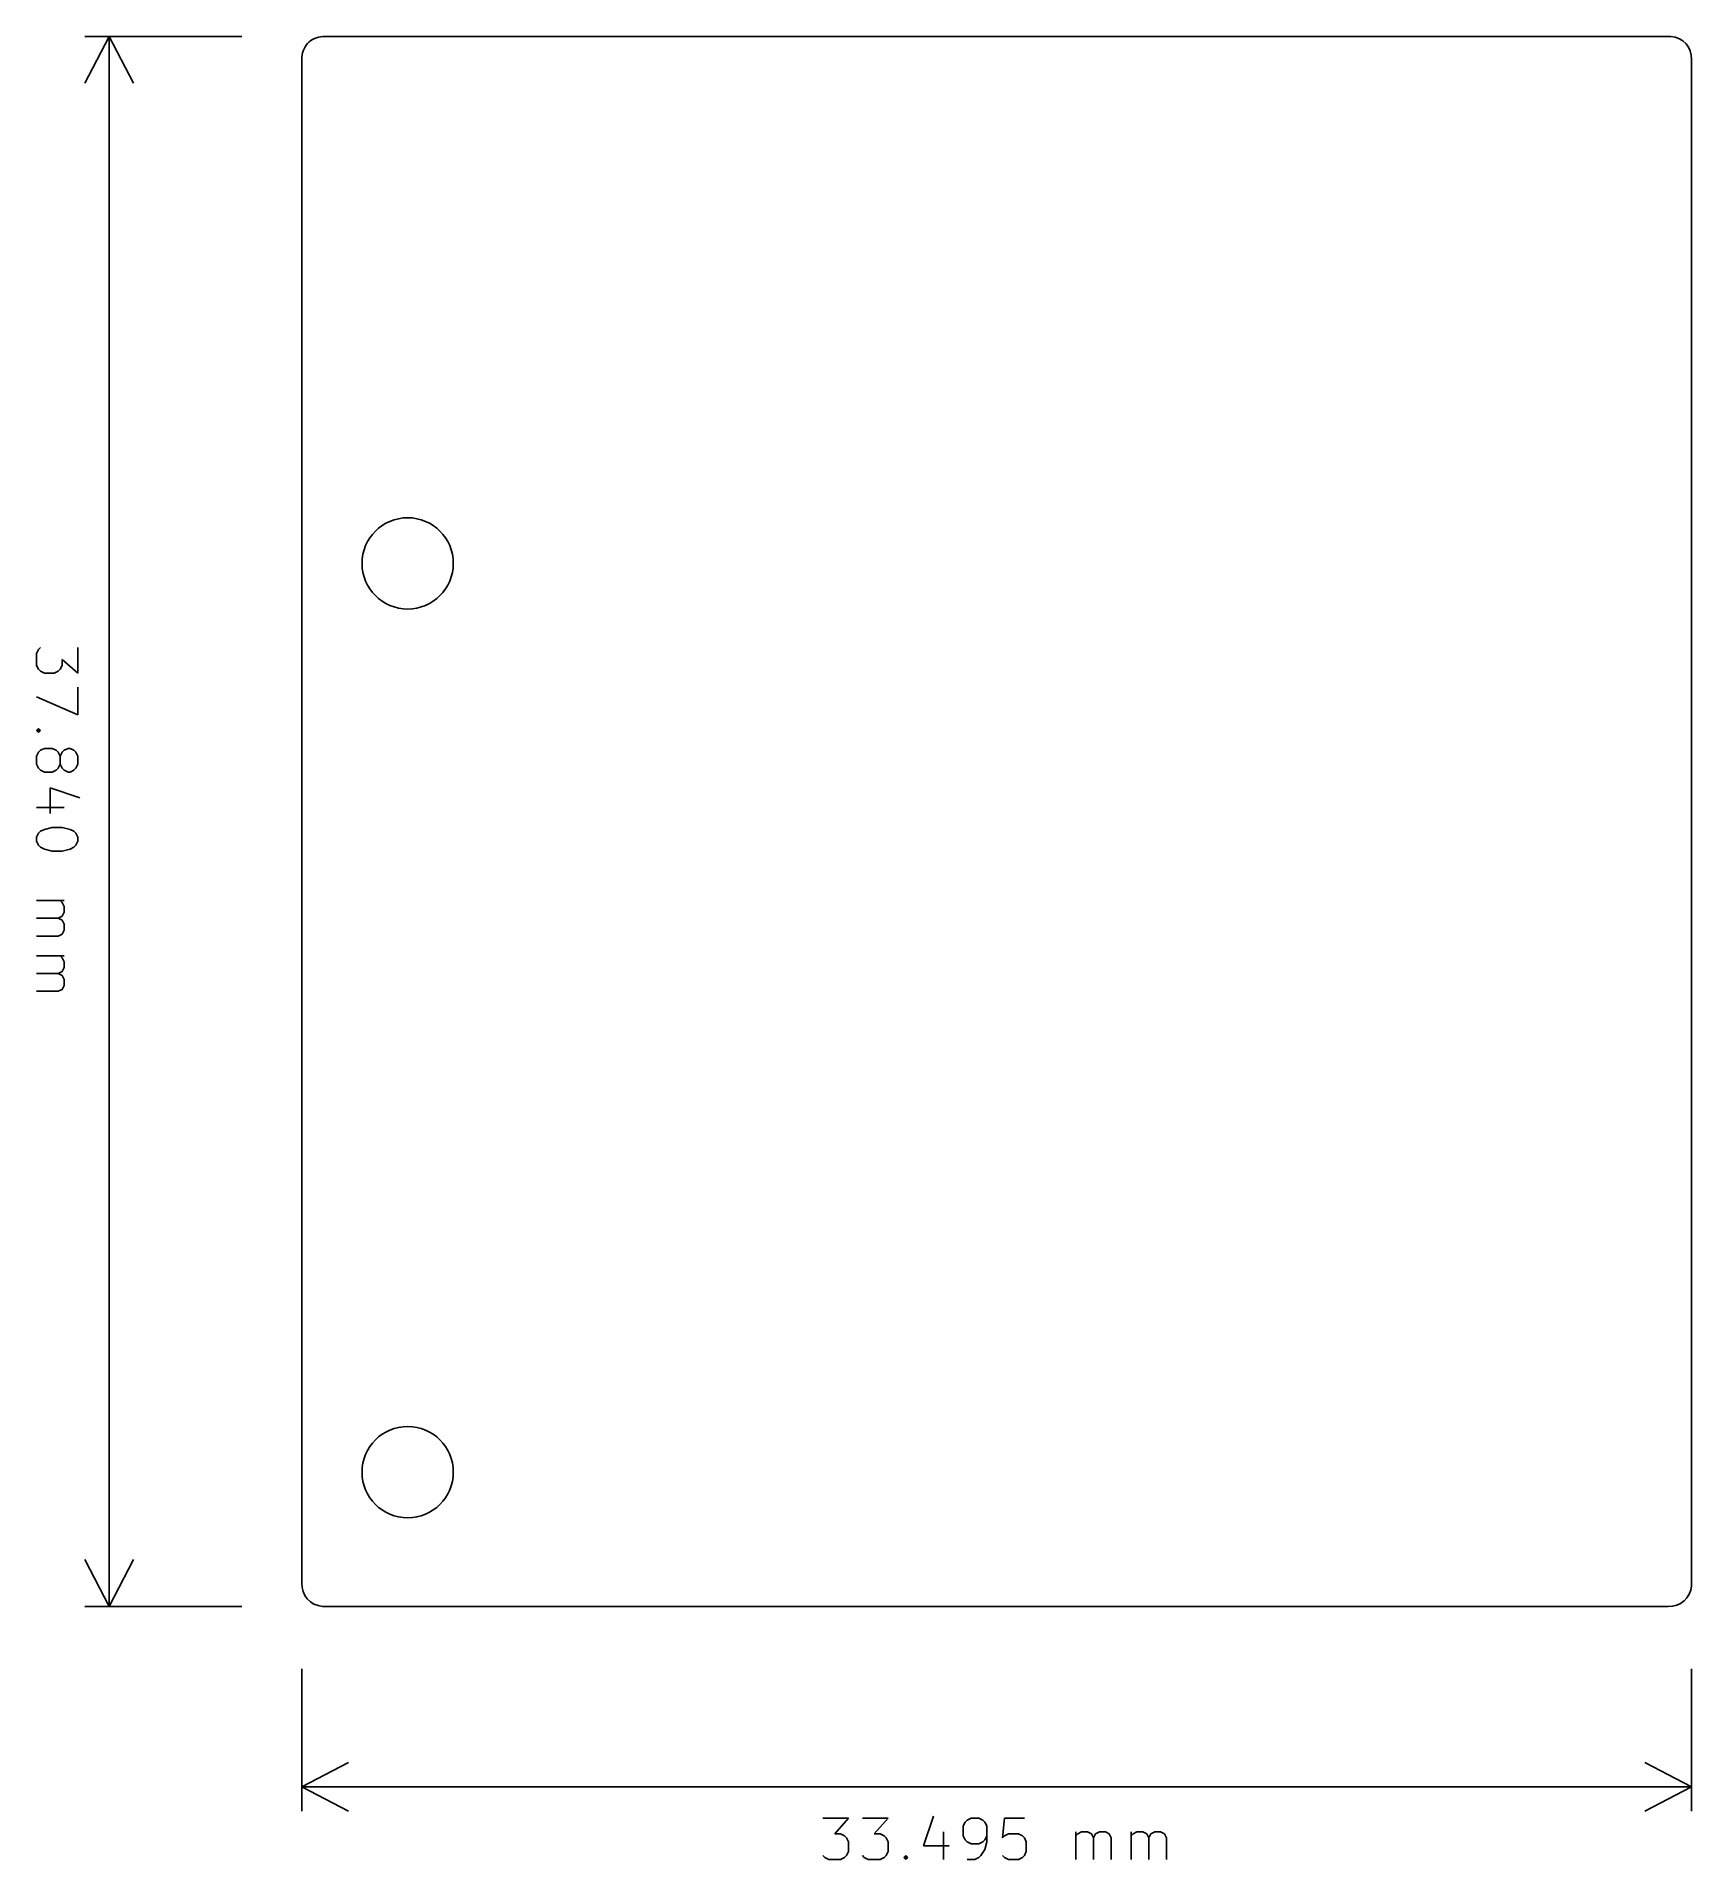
# Model space of a CAD drawing. Extents: x 6.3 to 46.2, y -63 to -19.1.
import ezdxf

# ---------------------------------------------------------------- set-up
doc = ezdxf.new("R2010")
doc.units = 0
doc.layers.add('BLACK', color=7, linetype='CONTINUOUS')

msp = doc.modelspace()

# ---------------------------------------------------------------- linework, layer by layer
at = {"layer": 'BLACK', "linetype": 'CONTINUOUS'}
for p, q in [((11.25, -19.1), (7.46358, -19.1)), ((8.05, -19.1), (7.46358, -20.2265)), ((8.05, -19.1), (8.05, -56.94)), ((8.05, -19.1), (8.63642, -20.2265)), ((45.695, -19.1), (13.25, -19.1)), ((12.695, -56.375), (12.695, -19.595)), ((46.19, -56.445), (46.19, -19.655)), ((6.34524, -33.8771), (6.39286, -33.8295)), ((7.29762, -33.8295), (7.29762, -34.4486)), ((6.29762, -33.9724), (6.34524, -33.8771)), ((6.29762, -34.2581), (6.29762, -33.9724)), ((6.34524, -34.3533), (6.29762, -34.2581)), ((6.91667, -34.2581), (6.86905, -34.3533)), ((7.29762, -34.4486), (6.91667, -34.1152)), ((6.91667, -34.1152), (6.91667, -34.2581)), ((6.39286, -34.401), (6.34524, -34.3533)), ((6.48809, -34.4486), (6.39286, -34.401)), ((6.72619, -34.4486), (6.48809, -34.4486)), ((6.82143, -34.401), (6.72619, -34.4486)), ((6.86905, -34.3533), (6.82143, -34.401)), ((7.29762, -35.4486), (6.29762, -35.02)), ((7.29762, -34.7819), (7.29762, -35.4486)), ((6.29762, -35.8295), (6.34524, -35.7819)), ((6.34524, -35.8771), (6.29762, -35.8295)), ((6.39286, -35.8295), (6.29762, -35.8295)), ((6.34524, -35.7819), (6.39286, -35.8295)), ((6.39286, -35.8295), (6.34524, -35.8771)), ((6.34524, -36.3533), (6.29762, -36.4486)), ((6.29762, -36.4486), (6.29762, -36.639)), ((6.39286, -36.3057), (6.34524, -36.3533)), ((6.48809, -36.2581), (6.39286, -36.3057)), ((6.67857, -36.2581), (6.48809, -36.2581)), ((6.77381, -36.3057), (6.67857, -36.2581)), ((6.82143, -36.3533), (6.77381, -36.3057)), ((6.86905, -36.4486), (6.82143, -36.3533)), ((6.86905, -36.4486), (6.91667, -36.3533)), ((6.86905, -36.639), (6.86905, -36.4486)), ((6.91667, -36.3533), (6.96428, -36.3057)), ((6.96428, -36.3057), (7.05952, -36.2581)), ((7.05952, -36.2581), (7.10714, -36.2581)), ((7.10714, -36.2581), (7.20238, -36.3057)), ((7.20238, -36.3057), (7.25, -36.3533)), ((7.25, -36.3533), (7.29762, -36.4486)), ((7.29762, -36.4486), (7.29762, -36.639)), ((6.29762, -36.639), (6.34524, -36.7343)), ((6.34524, -36.7343), (6.39286, -36.7819)), ((6.39286, -36.7819), (6.48809, -36.8295)), ((6.48809, -36.8295), (6.67857, -36.8295)), ((6.67857, -36.8295), (6.77381, -36.7819)), ((6.77381, -36.7819), (6.82143, -36.7343)), ((6.82143, -36.7343), (6.86905, -36.639)), ((6.91667, -36.7343), (6.86905, -36.639)), ((6.96428, -36.7819), (6.91667, -36.7343)), ((7.05952, -36.8295), (6.96428, -36.7819)), ((7.10714, -36.8295), (7.05952, -36.8295)), ((7.20238, -36.7819), (7.10714, -36.8295)), ((7.25, -36.7343), (7.20238, -36.7819)), ((7.29762, -36.639), (7.25, -36.7343)), ((7.34524, -37.4486), (6.63095, -37.2105)), ((6.63095, -37.2105), (6.63095, -37.8295)), ((6.96428, -37.6867), (6.29762, -37.6867)), ((6.39286, -38.2581), (6.48809, -38.2105)), ((6.48809, -38.2105), (6.67857, -38.1629)), ((6.67857, -38.1629), (6.91667, -38.1629)), ((6.91667, -38.1629), (7.10714, -38.2105)), ((7.10714, -38.2105), (7.20238, -38.2581)), ((6.29762, -38.401), (6.34524, -38.3057)), ((6.29762, -38.4962), (6.29762, -38.401)), ((6.34524, -38.5914), (6.29762, -38.4962)), ((6.34524, -38.3057), (6.39286, -38.2581)), ((6.39286, -38.639), (6.34524, -38.5914)), ((6.48809, -38.6867), (6.39286, -38.639)), ((7.20238, -38.639), (7.10714, -38.6867)), ((7.20238, -38.2581), (7.25, -38.3057)), ((7.25, -38.5914), (7.20238, -38.639)), ((7.25, -38.3057), (7.29762, -38.401)), ((7.29762, -38.4962), (7.25, -38.5914)), ((7.29762, -38.401), (7.29762, -38.4962)), ((6.67857, -38.7343), (6.48809, -38.6867)), ((6.91667, -38.7343), (6.67857, -38.7343)), ((7.10714, -38.6867), (6.91667, -38.7343)), ((6.29762, -39.9248), (6.96428, -39.9248)), ((6.86905, -39.9248), (6.91667, -39.9724)), ((6.91667, -39.9724), (6.96428, -40.0676)), ((6.82143, -40.3533), (6.29762, -40.3533)), ((6.91667, -40.3057), (6.82143, -40.3533)), ((6.82143, -40.3533), (6.91667, -40.401)), ((6.96428, -40.2105), (6.91667, -40.3057)), ((6.91667, -40.401), (6.96428, -40.4962)), ((6.96428, -40.0676), (6.96428, -40.2105)), ((6.82143, -40.7819), (6.29762, -40.7819)), ((6.91667, -40.7343), (6.82143, -40.7819)), ((6.96428, -40.639), (6.91667, -40.7343)), ((6.96428, -40.4962), (6.96428, -40.639)), ((6.29762, -41.2581), (6.96428, -41.2581)), ((6.86905, -41.2581), (6.91667, -41.3057)), ((6.91667, -41.3057), (6.96428, -41.401)), ((6.82143, -41.6867), (6.29762, -41.6867)), ((6.91667, -41.639), (6.82143, -41.6867)), ((6.82143, -41.6867), (6.91667, -41.7343)), ((6.96428, -41.5438), (6.91667, -41.639)), ((6.91667, -41.7343), (6.96428, -41.8295)), ((6.96428, -41.401), (6.96428, -41.5438)), ((6.82143, -42.1152), (6.29762, -42.1152)), ((6.91667, -42.0676), (6.82143, -42.1152)), ((6.96428, -41.9724), (6.91667, -42.0676)), ((6.96428, -41.8295), (6.96428, -41.9724)), ((8.05, -56.94), (7.46358, -55.8135)), ((8.05, -56.94), (8.63642, -55.8135)), ((11.25, -56.94), (7.46358, -56.94)), ((45.625, -56.94), (13.19, -56.94)), ((12.695, -58.445), (12.695, -61.8764)), ((46.19, -58.445), (46.19, -61.8764)), ((12.695, -61.29), (13.8215, -60.7036)), ((46.19, -61.29), (45.0635, -60.7036)), ((46.19, -61.29), (12.695, -61.29)), ((12.695, -61.29), (13.8215, -61.8764)), ((46.19, -61.29), (45.0635, -61.8764)), ((25.252, -62.0424), (25.8711, -62.0424)), ((25.8711, -62.0424), (25.5377, -62.4233)), ((26.2044, -62.0424), (26.8235, -62.0424)), ((26.8235, -62.0424), (26.4901, -62.4233)), ((27.9187, -61.9948), (27.6806, -62.709)), ((28.1568, -62.3757), (28.1568, -63.0424)), ((28.6806, -62.1376), (28.633, -62.2329)), ((28.633, -62.2329), (28.633, -62.471)), ((28.7282, -62.09), (28.6806, -62.1376)), ((28.8235, -62.0424), (28.7282, -62.09)), ((29.0139, -62.0424), (28.8235, -62.0424)), ((29.1092, -62.09), (29.0139, -62.0424)), ((29.1568, -62.1376), (29.1092, -62.09)), ((29.2044, -62.2329), (29.1568, -62.1376)), ((29.2044, -62.6138), (29.2044, -62.2329)), ((29.633, -62.0424), (29.5854, -62.5186)), ((30.1092, -62.0424), (29.633, -62.0424)), ((31.3473, -63.0424), (31.3473, -62.3757)), ((31.3949, -62.4233), (31.4901, -62.3757)), ((31.4901, -62.3757), (31.633, -62.3757)), ((31.633, -62.3757), (31.7282, -62.4233)), ((31.8235, -62.4233), (31.9187, -62.3757)), ((31.9187, -62.3757), (32.0615, -62.3757)), ((32.0615, -62.3757), (32.1568, -62.4233)), ((32.6806, -63.0424), (32.6806, -62.3757)), ((32.7282, -62.4233), (32.8235, -62.3757)), ((32.8235, -62.3757), (32.9663, -62.3757)), ((32.9663, -62.3757), (33.0615, -62.4233)), ((33.1568, -62.4233), (33.252, -62.3757)), ((33.252, -62.3757), (33.3949, -62.3757)), ((33.3949, -62.3757), (33.4901, -62.4233)), ((25.5377, -62.4233), (25.6806, -62.4233)), ((25.6806, -62.4233), (25.7758, -62.471)), ((25.7758, -62.471), (25.8235, -62.5186)), ((25.8235, -62.5186), (25.8711, -62.6138)), ((25.8711, -62.6138), (25.8711, -62.8519)), ((26.4901, -62.4233), (26.633, -62.4233)), ((26.633, -62.4233), (26.7282, -62.471)), ((26.7282, -62.471), (26.7758, -62.5186)), ((26.7758, -62.5186), (26.8235, -62.6138)), ((26.8235, -62.6138), (26.8235, -62.8519)), ((27.6806, -62.709), (28.2996, -62.709)), ((28.633, -62.471), (28.6806, -62.5662)), ((28.6806, -62.5662), (28.7282, -62.6138)), ((28.7282, -62.6138), (28.8235, -62.6614)), ((28.8235, -62.6614), (29.0139, -62.6614)), ((29.0139, -62.6614), (29.1092, -62.6138)), ((29.0615, -62.9471), (29.1568, -62.8043)), ((29.1092, -62.6138), (29.1568, -62.5662)), ((29.1568, -62.5662), (29.2044, -62.471)), ((29.1568, -62.8043), (29.2044, -62.6138)), ((29.5854, -62.5186), (29.633, -62.471)), ((29.633, -62.471), (29.7282, -62.4233)), ((29.7282, -62.4233), (29.9663, -62.4233)), ((29.9663, -62.4233), (30.0615, -62.471)), ((30.0615, -62.471), (30.1092, -62.5186)), ((30.1092, -62.5186), (30.1568, -62.6138)), ((30.1568, -62.6138), (30.1568, -62.8519)), ((31.3473, -62.471), (31.3949, -62.4233)), ((31.7282, -62.4233), (31.7758, -62.5186)), ((31.7758, -62.5186), (31.8235, -62.4233)), ((31.7758, -62.5186), (31.7758, -63.0424)), ((32.1568, -62.4233), (32.2044, -62.5186)), ((32.2044, -62.5186), (32.2044, -63.0424)), ((32.6806, -62.471), (32.7282, -62.4233)), ((33.0615, -62.4233), (33.1092, -62.5186)), ((33.1092, -62.5186), (33.1568, -62.4233)), ((33.1092, -62.5186), (33.1092, -63.0424)), ((33.4901, -62.4233), (33.5377, -62.5186)), ((33.5377, -62.5186), (33.5377, -63.0424)), ((25.2996, -62.9948), (25.252, -62.9471)), ((25.3949, -63.0424), (25.2996, -62.9948)), ((25.6806, -63.0424), (25.3949, -63.0424)), ((25.7758, -62.9948), (25.6806, -63.0424)), ((25.8235, -62.9471), (25.7758, -62.9948)), ((25.8711, -62.8519), (25.8235, -62.9471)), ((26.252, -62.9948), (26.2044, -62.9471)), ((26.3473, -63.0424), (26.252, -62.9948)), ((26.633, -63.0424), (26.3473, -63.0424)), ((26.7282, -62.9948), (26.633, -63.0424)), ((26.7758, -62.9471), (26.7282, -62.9948)), ((26.8235, -62.8519), (26.7758, -62.9471)), ((27.2044, -62.9948), (27.252, -62.9471)), ((27.252, -63.0424), (27.2044, -62.9948)), ((27.252, -62.9471), (27.2996, -62.9948)), ((27.252, -62.9471), (27.252, -63.0424)), ((27.2996, -62.9948), (27.252, -63.0424)), ((28.7282, -63.0424), (28.9187, -63.0424)), ((28.9187, -63.0424), (29.0139, -62.9948)), ((29.0139, -62.9948), (29.0615, -62.9471)), ((29.633, -62.9948), (29.5854, -62.9471)), ((29.7282, -63.0424), (29.633, -62.9948)), ((29.9663, -63.0424), (29.7282, -63.0424)), ((30.0615, -62.9948), (29.9663, -63.0424)), ((30.1092, -62.9471), (30.0615, -62.9948)), ((30.1568, -62.8519), (30.1092, -62.9471))]:
    msp.add_line(p, q, dxfattribs=at)
at = {"layer": 'BLACK'}
for centre in [(15.245, -31.8), (15.245, -53.705)]:
    msp.add_circle(centre, 1.1, dxfattribs=at)
for centre, radius, start, end in [((13.22, -19.625), 0.52586, 86.7295, 176.73), ((45.665, -19.625), 0.52586, -3.27049, 86.7295), ((13.225, -56.41), 0.53115, -183.778, -93.7782), ((45.66, -56.41), 0.53115, -93.7782, -3.7782)]:
    msp.add_arc(centre, radius, start, end, dxfattribs=at)

doc.saveas('drawing.dxf')
